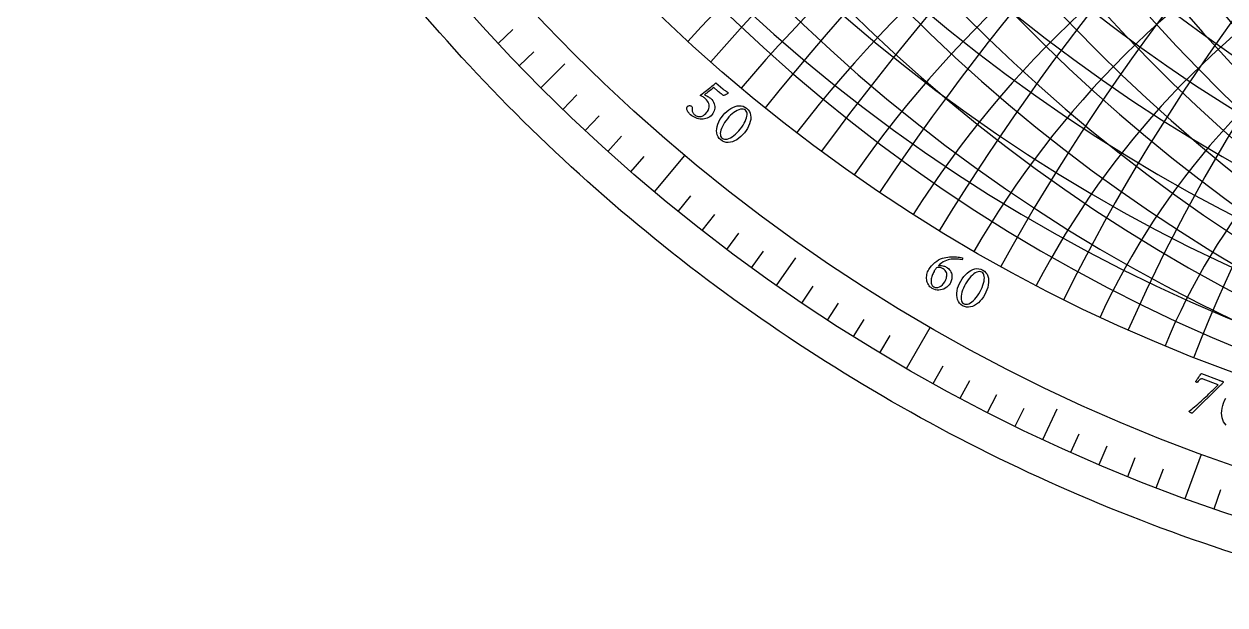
# Model space of a CAD drawing. Header units: millimetres. Extents: x -78 to 78, y -78 to 100.
# Drawn here: x -76.4 to -24.4, y -76.4 to -51.3 of the extents above; entities that cross this region are included whole.
import ezdxf

# ---------------------------------------------------------------- set-up
doc = ezdxf.new("R2010")
doc.units = ezdxf.units.MM
for name, color, linetype in [('CUT_OUTER', 1, 'Continuous'), ('ENGRAVE', 7, 'Continuous'), ('ENGRAVE_FINE', 8, 'Continuous'), ('TEXT', 5, 'Continuous')]:
    doc.layers.add(name, color=color, linetype=linetype)

msp = doc.modelspace()

# ---------------------------------------------------------------- linework, layer by layer
at = {"layer": 'CUT_OUTER'}
msp.add_lwpolyline([(-24.0123, -74.2119), (-24.4672, -74.0632), (-24.9212, -73.9117), (-25.3742, -73.7574), (-25.8263, -73.6003), (-26.2774, -73.4404), (-26.7275, -73.2778), (-27.1767, -73.1124), (-27.6248, -72.9443), (-28.0718, -72.7734), (-28.5178, -72.5998), (-28.9627, -72.4235), (-29.4066, -72.2444), (-29.8493, -72.0626), (-30.2909, -71.8781), (-30.7314, -71.6909), (-31.1707, -71.501), (-31.6088, -71.3084), (-32.0458, -71.1131), (-32.4815, -70.9151), (-32.916, -70.7145), (-33.3493, -70.5112), (-33.7813, -70.3052), (-34.2121, -70.0966), (-34.6415, -69.8854), (-35.0697, -69.6715), (-35.4965, -69.455), (-35.922, -69.2359), (-36.3462, -69.0142), (-36.7689, -68.7899), (-37.1903, -68.563), (-37.6103, -68.3335), (-38.0289, -68.1014), (-38.4461, -67.8668), (-38.8618, -67.6296), (-39.276, -67.3899), (-39.6888, -67.1476), (-40.1, -66.9028), (-40.5098, -66.6555), (-40.918, -66.4057), (-41.3247, -66.1534), (-41.7298, -65.8986), (-42.1334, -65.6413), (-42.5353, -65.3815), (-42.9357, -65.1193), (-43.3345, -64.8546), (-43.7316, -64.5875), (-44.1271, -64.318), (-44.5209, -64.046), (-44.913, -63.7716), (-45.3035, -63.4948), (-45.6922, -63.2157), (-46.0793, -62.9341), (-46.4645, -62.6502), (-46.8481, -62.3639), (-47.2299, -62.0753), (-47.6099, -61.7843), (-47.9881, -61.491), (-48.3645, -61.1954), (-48.739, -60.8975), (-49.1118, -60.5973), (-49.4827, -60.2948), (-49.8517, -59.9901), (-50.2189, -59.683), (-50.5841, -59.3738), (-50.9475, -59.0623), (-51.3089, -58.7486), (-51.6684, -58.4326), (-52.026, -58.1145), (-52.3816, -57.7942), (-52.7352, -57.4717), (-53.0869, -57.147), (-53.4365, -56.8202), (-53.7842, -56.4913), (-54.1298, -56.1602), (-54.4733, -55.827), (-54.8149, -55.4917), (-55.1543, -55.1543), (-55.4917, -54.8149), (-55.827, -54.4733), (-56.1602, -54.1298), (-56.4913, -53.7842), (-56.8202, -53.4365), (-57.147, -53.0869), (-57.4717, -52.7352), (-57.7942, -52.3816), (-58.1145, -52.026), (-58.4326, -51.6684), (-58.7486, -51.3089), (-59.0623, -50.9475)], dxfattribs=at)
at = {"layer": 'ENGRAVE'}
for points in [[(-54.0512, -54.0512), (-53.0171, -53.0171)], [(-49.1347, -58.5564), (-47.8186, -56.988)], [(-43.8442, -62.616), (-43.0053, -61.418)], [(-38.22, -66.199), (-37.1963, -64.4258)], [(-32.3049, -69.2782), (-31.6869, -67.9527)], [(-26.144, -71.8301), (-25.4437, -69.9061)]]:
    msp.add_lwpolyline(points, dxfattribs=at)
for radius in [76.44, 76.44, 74.3925, 70.59, 70.59, 70.59]:
    msp.add_circle((0, 0), radius, dxfattribs=at)
for centre, radius, start, end in [((12.4469, 0), 71.679, 100, 260), ((25.6927, 0), 75.1203, 110, 250), ((40.7552, 0), 81.5103, 120, 240), ((59.232, 0), 92.1487, 130, 230), ((84.1259, 0), 109.8185, 140, 220), ((0, -92.1487), 59.232, 40, 140), ((0, -81.5103), 40.7552, 30, 150)]:
    msp.add_arc(centre, radius, start, end, dxfattribs=at)
at = {"layer": 'ENGRAVE_FINE'}
for points in [[(-55.9047, -52.132), (-55.2629, -51.5335)], [(-54.9863, -53.0997), (-54.3551, -52.4901)], [(-53.0997, -54.9863), (-52.4901, -54.3551)], [(-52.132, -55.9047), (-51.5335, -55.2629)], [(-51.1483, -56.806), (-50.5612, -56.1539)], [(-50.1492, -57.69), (-49.5735, -57.0277)], [(-48.1053, -59.405), (-47.553, -58.7231)], [(-47.0612, -60.2355), (-46.5209, -59.5441)], [(-46.0027, -61.0477), (-45.4746, -60.3469)], [(-44.9303, -61.8413), (-44.4145, -61.1313)], [(-42.7447, -63.3716), (-42.254, -62.6442)], [(-41.6322, -64.108), (-41.1543, -63.372)], [(-40.507, -64.8248), (-40.042, -64.0806)], [(-39.3695, -65.5219), (-38.9176, -64.7697)], [(-37.0588, -66.8559), (-36.6334, -66.0885)], [(-35.8864, -67.4925), (-35.4744, -66.7177)], [(-34.703, -68.1085), (-34.3047, -67.3267)], [(-33.5091, -68.7038), (-33.1244, -67.9151)], [(-31.0909, -69.8314), (-30.734, -69.0298)], [(-29.8675, -70.3634), (-29.5246, -69.5556)], [(-28.6349, -70.8739), (-28.3062, -70.0603)], [(-27.3936, -71.3629), (-27.0792, -70.5437)], [(-24.8864, -72.2754), (-24.6007, -71.4457)]]:
    msp.add_lwpolyline(points, dxfattribs=at)
for centre, radius, start, end in [((3.082, 0), 70.6573, 92.499999, 267.500001), ((6.1758, 0), 70.8596, 95, 265), ((9.2933, 0), 71.1991, 97.5, 262.5), ((15.6494, 0), 72.3039, 102.5, 257.5), ((18.9145, 0), 73.0801, 105, 255), ((22.2569, 0), 74.0157, 107.5, 252.5), ((29.2393, 0), 76.4061, 112.5, 247.5), ((32.9167, 0), 77.8874, 115, 245), ((36.7468, 0), 79.5819, 117.5, 242.5), ((44.9708, 0), 83.6978, 122.5, 237.5), ((49.4277, 0), 86.1745, 125, 235), ((54.1656, 0), 88.9767, 127.5, 232.5), ((64.6838, 0), 95.7442, 132.5, 227.5), ((70.59, 0), 99.8293, 135, 225), ((77.0355, 0), 104.4864, 137.5, 222.5), ((-2.8246, -1.2331), 70.6573, 296.083333, 111.083334), ((-5.66, -2.4708), 70.8596, 298.583333, 108.583334), ((-8.5172, -3.7181), 71.1991, 301.083333, 106.083334), ((-11.4073, -4.9798), 71.679, 303.583333, 103.583333), ((-14.3424, -6.2611), 72.3039, 306.083333, 101.083333), ((-17.3348, -7.5674), 73.0801, 308.583333, 98.583333), ((-20.398, -8.9046), 74.0157, 311.083333, 96.083333), ((2.8246, 1.2331), 70.6573, 116.083333, 291.083334), ((5.66, 2.4708), 70.8596, 118.583333, 288.583334), ((8.5172, 3.7181), 71.1991, 121.083333, 286.083334), ((11.4073, 4.9798), 71.679, 123.583333, 283.583333), ((14.3424, 6.2611), 72.3039, 126.083333, 281.083333), ((17.3348, 7.5674), 73.0801, 128.583333, 278.583333), ((20.398, 8.9046), 74.0157, 131.083333, 276.083333), ((23.5468, 10.2792), 75.1203, 133.583333, 273.583333), ((26.7972, 11.6981), 76.4061, 136.083333, 271.083333), ((30.1674, 13.1694), 77.8874, 138.583333, 268.583333), ((33.6777, 14.7018), 79.5819, 141.083333, 266.083333), ((37.3513, 16.3054), 81.5103, 143.583333, 263.583333), ((41.2148, 17.992), 83.6978, 146.083333, 261.083333), ((45.2994, 19.7751), 86.1745, 148.583333, 258.583333), ((49.6417, 21.6707), 88.9767, 151.083333, 256.083333), ((54.2849, 23.6977), 92.1487, 153.583333, 253.583333), ((59.2814, 25.8789), 95.7442, 156.083333, 251.083333), ((64.6943, 28.2418), 99.8293, 158.583333, 248.583333), ((70.6014, 30.8205), 104.4864, 161.083333, 246.083333), ((77.0996, 33.6573), 109.8185, 163.583333, 243.583333), ((84.3112, 36.8055), 115.9568, 166.083333, 241.083333), ((92.393, 40.3335), 123.0699, 168.583333, 238.583333), ((101.5497, 44.3308), 131.3792, 171.083333, 236.083333), ((112.0538, 48.9163), 141.18, 173.583333, 233.583333), ((124.2765, 54.252), 152.8754, 176.083333, 231.083333), ((138.7373, 60.5648), 167.0302, 178.583333, 228.583333), ((-23.5468, -10.2792), 75.1203, 313.583333, 93.583333), ((-26.7972, -11.6981), 76.4061, 316.083333, 91.083333), ((156.1858, 68.1818), 184.4606, 181.083333, 226.083333), ((177.746, 77.5938), 206.3914, 183.583333, 223.583333), ((205.184, 89.5716), 234.7477, 186.083333, 221.083333), ((241.4423, 105.3999), 272.7388, 188.583333, 218.583333), ((291.817, 127.3906), 326.1418, 191.083333, 216.083333), ((366.8994, 160.1673), 406.5116, 193.583333, 213.583333), ((491.4017, 214.5179), 540.811, 196.083333, 211.083333), ((739.4588, 322.8055), 809.9294, 198.5833333, 208.5833333), ((1481.7422, 646.844), 1618.3171, 201.0833333, 206.0833333), ((-1481.7422, -646.844), 1618.3171, 21.0833333, 26.0833333), ((-739.4588, -322.8055), 809.9294, 18.5833333, 28.5833333), ((-491.4017, -214.5179), 540.811, 16.083333, 31.083333), ((-366.8994, -160.1673), 406.5116, 13.583333, 33.583333), ((-291.817, -127.3906), 326.1418, 11.083333, 36.083333), ((-241.4423, -105.3999), 272.7388, 8.583333, 38.583333), ((-205.184, -89.5716), 234.7477, 6.083333, 41.083333), ((-177.746, -77.5938), 206.3914, 3.583333, 43.583333), ((-156.1858, -68.1818), 184.4606, 1.083333, 46.083333), ((-138.7373, -60.5648), 167.0302, 358.583333, 48.583333), ((-124.2765, -54.252), 152.8754, 356.083333, 51.083333), ((-112.0538, -48.9163), 141.18, 353.583333, 53.583333), ((-101.5497, -44.3308), 131.3792, 351.083333, 56.083333), ((-92.393, -40.3335), 123.0699, 348.583333, 58.583333), ((-84.3112, -36.8055), 115.9568, 346.083333, 61.083333), ((-77.0996, -33.6573), 109.8185, 343.583333, 63.583333), ((-70.6014, -30.8205), 104.4864, 341.083333, 66.083333), ((-64.6943, -28.2418), 99.8293, 338.583333, 68.583333), ((-59.2814, -25.8789), 95.7442, 336.083333, 71.083333), ((-54.2849, -23.6977), 92.1487, 333.583333, 73.583333), ((-49.6417, -21.6707), 88.9767, 331.083333, 76.083333), ((-45.2994, -19.7751), 86.1745, 328.583333, 78.583333), ((-41.2148, -17.992), 83.6978, 326.083333, 81.083333), ((-37.3513, -16.3054), 81.5103, 323.583333, 83.583333), ((-33.6777, -14.7018), 79.5819, 321.083333, 86.083333), ((-30.1674, -13.1694), 77.8874, 318.583333, 88.583333), ((66.8258, -153.0797), 151.3807, 88.583333, 138.583333), ((61.1628, -140.1071), 135.6021, 86.083333, 141.083333), ((56.4836, -129.3885), 122.2655, 83.583333, 143.583333), ((52.5625, -120.4063), 110.8041, 81.083333, 146.083333), ((49.2381, -112.791), 100.813, 78.583333, 148.583333), ((46.3923, -106.2719), 91.9947, 76.083333, 151.083333), ((43.9365, -100.6464), 84.1259, 73.583333, 153.583333), ((41.8032, -95.7596), 77.0355, 71.083333, 156.083333), ((39.94, -91.4915), 70.59, 68.583333, 158.583333), ((0, -95.7442), 64.6838, 42.5, 137.5), ((0, -88.9767), 54.1656, 37.5, 142.5), ((0, -86.1745), 49.4277, 35, 145), ((0, -83.6978), 44.9708, 32.5, 147.5), ((0, -79.5819), 36.7468, 27.5, 152.5), ((0, -77.8874), 32.9167, 25, 155), ((0, -76.4061), 29.2393, 22.5, 157.5)]:
    msp.add_arc(centre, radius, start, end, dxfattribs=at)
at = {"layer": 'TEXT'}
for points in [[(-46.7075, -54.5067), (-46.6512, -54.5609), (-46.6054, -54.6181), (-46.5702, -54.6782), (-46.5454, -54.7413), (-46.53, -54.8057), (-46.5224, -54.8695), (-46.5229, -54.9327), (-46.5313, -54.9954), (-46.5469, -55.0557), (-46.5689, -55.1117), (-46.5974, -55.1633), (-46.6323, -55.2107), (-46.6796, -55.2608), (-46.7305, -55.3035), (-46.785, -55.3386), (-46.8433, -55.3663), (-46.9038, -55.3871), (-46.9655, -55.4013), (-47.0282, -55.4091), (-47.092, -55.4104), (-47.1559, -55.4056), (-47.2191, -55.3952), (-47.2815, -55.3791), (-47.343, -55.3574), (-47.4028, -55.3307), (-47.4596, -55.2993), (-47.5135, -55.2635), (-47.5644, -55.2231), (-47.5855, -55.2037), (-47.6078, -55.1806), (-47.6315, -55.1538), (-47.6564, -55.1233), (-47.6804, -55.0908), (-47.7014, -55.0578), (-47.7195, -55.0243), (-47.7345, -54.9904), (-47.7356, -54.9819), (-47.736, -54.9704), (-47.7356, -54.9559), (-47.7343, -54.9383), (-47.7316, -54.9199), (-47.7264, -54.9032), (-47.7188, -54.888), (-47.7089, -54.8745), (-47.6888, -54.8547), (-47.6671, -54.8399), (-47.644, -54.8301), (-47.6194, -54.8254), (-47.5951, -54.8253), (-47.5728, -54.8294), (-47.5526, -54.8378), (-47.5345, -54.8505), (-47.516, -54.8701), (-47.5034, -54.8918), (-47.4967, -54.9158), (-47.4957, -54.9418), (-47.4972, -54.9686), (-47.4978, -54.9945), (-47.4974, -55.0196), (-47.496, -55.044), (-47.4922, -55.0713), (-47.4849, -55.0977), (-47.4742, -55.1231), (-47.46, -55.1475), (-47.4436, -55.1706), (-47.426, -55.1922), (-47.4072, -55.2121), (-47.3873, -55.2304), (-47.3576, -55.2525), (-47.3245, -55.2709), (-47.2878, -55.2854), (-47.2478, -55.2961), (-47.2049, -55.3015), (-47.16, -55.2997), (-47.1131, -55.2909), (-47.0641, -55.275), (-47.014, -55.2504), (-46.9636, -55.2157), (-46.913, -55.1708), (-46.862, -55.1158), (-46.8355, -55.0804), (-46.8126, -55.0408), (-46.7932, -54.9971), (-46.7774, -54.9491), (-46.767, -54.8983), (-46.7638, -54.8459), (-46.7678, -54.7921), (-46.7789, -54.7367), (-46.7994, -54.6811), (-46.8313, -54.6265), (-46.8747, -54.5729), (-46.9295, -54.5203), (-46.9484, -54.5051), (-46.9714, -54.4884), (-46.9982, -54.4705), (-47.029, -54.4512), (-47.06, -54.4332), (-47.0873, -54.419), (-47.111, -54.4086), (-47.1311, -54.4021), (-47.1337, -54.3988), (-47.1351, -54.3944), (-47.1353, -54.389), (-47.1344, -54.3824), (-47.1325, -54.3756), (-47.1298, -54.3691), (-47.1264, -54.3631), (-47.1222, -54.3576), (-47.0598, -54.3091), (-46.9974, -54.2606), (-46.935, -54.2121), (-46.8727, -54.1636), (-46.8115, -54.1158), (-46.7524, -54.0697), (-46.6954, -54.0252), (-46.6406, -53.9824), (-46.5895, -53.9422), (-46.5436, -53.9056), (-46.5029, -53.8727), (-46.4674, -53.8434), (-46.1647, -54.1032), (-46.1432, -54.121), (-46.1211, -54.1385), (-46.0982, -54.1557), (-46.0746, -54.1726), (-46.0514, -54.1884), (-46.03, -54.2025), (-46.0104, -54.215), (-45.9925, -54.2257), (-45.9775, -54.2343), (-45.9669, -54.2404), (-45.9605, -54.2441), (-45.9583, -54.2454), (-45.9559, -54.2528), (-45.9536, -54.2596), (-45.9514, -54.2657), (-45.9495, -54.2713), (-45.9483, -54.2765), (-45.9485, -54.2814), (-45.95, -54.2861), (-45.953, -54.2905), (-45.9573, -54.2946), (-45.9646, -54.3005), (-45.9751, -54.3081), (-45.9886, -54.3176), (-46.0044, -54.3279), (-46.0215, -54.3382), (-46.04, -54.3485), (-46.0599, -54.3588), (-46.0803, -54.3682), (-46.1005, -54.3761), (-46.1204, -54.3823), (-46.1401, -54.3868), (-46.1641, -54.3701), (-46.1903, -54.3516), (-46.2186, -54.3312), (-46.249, -54.309), (-46.2815, -54.2846), (-46.3162, -54.2573), (-46.3531, -54.2272), (-46.3921, -54.1942), (-46.565, -54.0458), (-46.6151, -54.0848), (-46.6653, -54.1244), (-46.7158, -54.1644), (-46.7666, -54.205), (-46.817, -54.2451), (-46.8665, -54.2839), (-46.9151, -54.3214), (-46.9629, -54.3576), (-46.933, -54.3691), (-46.9003, -54.3841), (-46.8649, -54.4026), (-46.8268, -54.4246), (-46.7897, -54.4476), (-46.7575, -54.4689), (-46.73, -54.4886), (-46.7075, -54.5067)], [(-45.1386, -54.9403), (-45.0724, -55.0044), (-45.0215, -55.0754), (-44.9858, -55.1535), (-44.9653, -55.2385), (-44.9587, -55.3285), (-44.9644, -55.4213), (-44.9826, -55.5168), (-45.0132, -55.6152), (-45.0548, -55.7142), (-45.106, -55.8115), (-45.1668, -55.9072), (-45.2373, -56.0012), (-45.3144, -56.0898), (-45.3955, -56.1691), (-45.4804, -56.2392), (-45.5692, -56.3), (-45.6601, -56.3497), (-45.7509, -56.3867), (-45.8418, -56.4109), (-45.9327, -56.4224), (-46.0216, -56.4191), (-46.1064, -56.3993), (-46.1872, -56.3629), (-46.2639, -56.3099), (-46.3289, -56.2465), (-46.3791, -56.1752), (-46.4146, -56.0962), (-46.4352, -56.0095), (-46.4422, -55.9177), (-46.4366, -55.8234), (-46.4185, -55.7266), (-46.3878, -55.6274), (-46.3459, -55.5281), (-46.294, -55.4309), (-46.2321, -55.3358), (-46.1603, -55.2429), (-46.0817, -55.1556), (-45.9994, -55.0776), (-45.9135, -55.0088), (-45.824, -54.9491), (-45.7329, -54.9004), (-45.6421, -54.8645), (-45.5517, -54.8413), (-45.4616, -54.8308), (-45.374, -54.8345), (-45.291, -54.854), (-45.2125, -54.8893), (-45.1386, -54.9403)], [(-45.1923, -55.0275), (-45.2389, -54.9977), (-45.2908, -54.9807), (-45.348, -54.9763), (-45.4105, -54.9846), (-45.4768, -55.0042), (-45.5453, -55.0336), (-45.6159, -55.0729), (-45.6887, -55.1221), (-45.7619, -55.1799), (-45.8341, -55.245), (-45.9051, -55.3174), (-45.975, -55.3972), (-46.0398, -55.4797), (-46.0975, -55.5624), (-46.148, -55.6454), (-46.1913, -55.7285), (-46.2266, -55.8097), (-46.2529, -55.8865), (-46.2704, -55.959), (-46.279, -56.0273), (-46.2776, -56.0891), (-46.2653, -56.1426), (-46.2422, -56.1877), (-46.2082, -56.2243), (-46.1577, -56.2569), (-46.1026, -56.2754), (-46.0429, -56.2799), (-45.9786, -56.2703), (-45.9112, -56.2486), (-45.8419, -56.2164), (-45.7709, -56.1738), (-45.6981, -56.1209), (-45.6252, -56.0597), (-45.5539, -55.9922), (-45.484, -55.9184), (-45.4157, -55.8385), (-45.3511, -55.7547), (-45.2941, -55.6717), (-45.2447, -55.5896), (-45.203, -55.5084), (-45.1694, -55.4296), (-45.1446, -55.3551), (-45.1285, -55.2848), (-45.1211, -55.2187), (-45.1234, -55.1588), (-45.1359, -55.1069), (-45.1589, -55.0632), (-45.1923, -55.0275)], [(-36.4944, -61.812), (-36.4371, -61.8497), (-36.3882, -61.8901), (-36.3476, -61.9334), (-36.3154, -61.9794), (-36.2903, -62.0273), (-36.2712, -62.0759), (-36.2583, -62.1252), (-36.2513, -62.1752), (-36.2494, -62.225), (-36.2515, -62.2737), (-36.2576, -62.3213), (-36.2677, -62.3678), (-36.2806, -62.412), (-36.295, -62.4526), (-36.311, -62.4896), (-36.3286, -62.5231), (-36.3702, -62.5854), (-36.4186, -62.6407), (-36.4738, -62.689), (-36.5357, -62.7303), (-36.6022, -62.7637), (-36.6711, -62.7883), (-36.7424, -62.8042), (-36.8159, -62.8113), (-36.8899, -62.8087), (-36.9623, -62.7952), (-37.0332, -62.7709), (-37.1024, -62.7359), (-37.1531, -62.7019), (-37.1977, -62.6634), (-37.2361, -62.6206), (-37.2684, -62.5735), (-37.2949, -62.5231), (-37.3158, -62.4709), (-37.3313, -62.4169), (-37.3412, -62.3609), (-37.346, -62.304), (-37.3458, -62.2469), (-37.3408, -62.1896), (-37.3309, -62.1322), (-37.3166, -62.0759), (-37.2982, -62.0223), (-37.2759, -61.9713), (-37.2496, -61.9229), (-37.1922, -61.8358), (-37.1291, -61.7553), (-37.0602, -61.6816), (-36.9857, -61.6146), (-36.9066, -61.5555), (-36.824, -61.5054), (-36.7381, -61.4643), (-36.6486, -61.4321), (-36.5783, -61.4129), (-36.506, -61.3973), (-36.4316, -61.3854), (-36.3553, -61.377), (-36.2784, -61.3719), (-36.2027, -61.3698), (-36.1279, -61.3708), (-36.0542, -61.3747), (-35.9831, -61.3814), (-35.9164, -61.391), (-35.8538, -61.4032), (-35.7956, -61.4182), (-35.789, -61.4244), (-35.7859, -61.4333), (-35.7864, -61.4447), (-35.7904, -61.4588), (-35.7958, -61.473), (-35.8008, -61.4849), (-35.8051, -61.4945), (-35.809, -61.5018), (-35.8552, -61.4928), (-35.9053, -61.4847), (-35.9595, -61.4775), (-36.0176, -61.4713), (-36.0789, -61.4672), (-36.1424, -61.4666), (-36.2083, -61.4695), (-36.2765, -61.4759), (-36.3461, -61.4871), (-36.4161, -61.5043), (-36.4866, -61.5276), (-36.5575, -61.5569), (-36.6281, -61.5935), (-36.6978, -61.6386), (-36.7666, -61.6923), (-36.8344, -61.7544), (-36.7879, -61.7496), (-36.7414, -61.7488), (-36.6948, -61.7518), (-36.648, -61.7587), (-36.6034, -61.7687), (-36.5629, -61.781), (-36.5265, -61.7954), (-36.4944, -61.812)], [(-36.9158, -61.847), (-36.9297, -61.8652), (-36.9434, -61.8838), (-36.9571, -61.9029), (-36.9707, -61.9225), (-36.984, -61.9425), (-36.997, -61.9626), (-37.0098, -61.9829), (-37.0222, -62.0034), (-37.0452, -62.0444), (-37.0667, -62.0876), (-37.0866, -62.1329), (-37.1049, -62.1804), (-37.1208, -62.229), (-37.1336, -62.2774), (-37.1431, -62.3256), (-37.1494, -62.3737), (-37.152, -62.4207), (-37.1502, -62.4655), (-37.144, -62.5082), (-37.1334, -62.5488), (-37.1178, -62.5861), (-37.0965, -62.6186), (-37.0696, -62.6465), (-37.037, -62.6698), (-36.9783, -62.6955), (-36.9169, -62.7047), (-36.8528, -62.6974), (-36.7861, -62.6737), (-36.7207, -62.6356), (-36.6606, -62.5855), (-36.6058, -62.5233), (-36.5562, -62.4491), (-36.5288, -62.3978), (-36.5062, -62.3461), (-36.4884, -62.2941), (-36.4755, -62.2416), (-36.4684, -62.1898), (-36.4682, -62.1397), (-36.4749, -62.0913), (-36.4884, -62.0445), (-36.5098, -62.0005), (-36.5402, -61.96), (-36.5797, -61.9232), (-36.6282, -61.89), (-36.6548, -61.8756), (-36.6839, -61.8624), (-36.7155, -61.8503), (-36.7496, -61.8393), (-36.7866, -61.832), (-36.8265, -61.8309), (-36.8696, -61.8359), (-36.9158, -61.847)], [(-34.9126, -61.9438), (-34.8363, -61.9955), (-34.7738, -62.0566), (-34.7251, -62.1273), (-34.6901, -62.2075), (-34.668, -62.2949), (-34.6575, -62.3873), (-34.6588, -62.4846), (-34.6719, -62.5868), (-34.6957, -62.6915), (-34.7292, -62.7962), (-34.7725, -62.901), (-34.8255, -63.0058), (-34.8861, -63.1064), (-34.9522, -63.1986), (-35.0236, -63.2824), (-35.1006, -63.3577), (-35.1814, -63.4224), (-35.2644, -63.4746), (-35.3497, -63.5143), (-35.4372, -63.5413), (-35.5253, -63.5535), (-35.6123, -63.5487), (-35.6982, -63.5269), (-35.7829, -63.488), (-35.8579, -63.4369), (-35.9198, -63.3755), (-35.9684, -63.3038), (-36.0038, -63.222), (-36.0266, -63.1328), (-36.0375, -63.0389), (-36.0364, -62.9405), (-36.0235, -62.8375), (-35.9995, -62.7324), (-35.9652, -62.6277), (-35.9208, -62.5233), (-35.8662, -62.4193), (-35.8039, -62.3197), (-35.7364, -62.2285), (-35.6638, -62.1458), (-35.586, -62.0716), (-35.5047, -62.0078), (-35.4216, -61.9567), (-35.3366, -61.9181), (-35.2497, -61.8921), (-35.1627, -61.8806), (-35.0776, -61.8854), (-34.9942, -61.9064), (-34.9126, -61.9438)], [(-34.9503, -62.039), (-35.0013, -62.0178), (-35.0554, -62.0101), (-35.1125, -62.0157), (-35.1727, -62.0348), (-35.2346, -62.0655), (-35.2969, -62.1064), (-35.3596, -62.1574), (-35.4227, -62.2184), (-35.4848, -62.288), (-35.5446, -62.3647), (-35.6019, -62.4484), (-35.6569, -62.5391), (-35.7064, -62.6316), (-35.7488, -62.7231), (-35.7842, -62.8135), (-35.8124, -62.9029), (-35.833, -62.989), (-35.8457, -63.0692), (-35.8503, -63.1437), (-35.8468, -63.2123), (-35.8348, -63.273), (-35.8134, -63.3236), (-35.7828, -63.3639), (-35.743, -63.3941), (-35.6876, -63.4174), (-35.6301, -63.4261), (-35.5705, -63.4202), (-35.5089, -63.3996), (-35.4462, -63.3664), (-35.3836, -63.3227), (-35.3211, -63.2685), (-35.2586, -63.2037), (-35.1974, -63.1307), (-35.1389, -63.0519), (-35.0829, -62.9671), (-35.0295, -62.8765), (-34.9804, -62.7828), (-34.9387, -62.6912), (-34.9043, -62.6018), (-34.8773, -62.5145), (-34.8579, -62.4311), (-34.8464, -62.3534), (-34.8428, -62.2814), (-34.847, -62.215), (-34.8596, -62.1564), (-34.881, -62.1075), (-34.9112, -62.0684), (-34.9503, -62.039)], [(-24.6756, -66.7102), (-24.6503, -66.7192), (-24.6239, -66.7282), (-24.5963, -66.7369), (-24.5676, -66.7455), (-24.5413, -66.7533), (-24.521, -66.7593), (-24.5067, -66.7637), (-24.4985, -66.7664), (-24.4922, -66.7704), (-24.489, -66.7767), (-24.4888, -66.7852), (-24.4916, -66.796), (-24.4984, -66.8099), (-24.509, -66.8252), (-24.5235, -66.842), (-24.5418, -66.8601), (-24.5623, -66.8793), (-24.5835, -66.8992), (-24.6053, -66.9198), (-24.6277, -66.9411), (-25.8453, -68.1378), (-25.8513, -68.1395), (-25.8582, -68.1397), (-25.866, -68.1384), (-25.8749, -68.1356), (-25.8899, -68.1288), (-25.906, -68.1196), (-25.923, -68.108), (-25.941, -68.0939), (-25.9567, -68.0793), (-25.9669, -68.0663), (-25.9716, -68.0548), (-25.9709, -68.0448), (-25.9168, -68.0051), (-25.8592, -67.9607), (-25.7979, -67.9116), (-25.7331, -67.8578), (-25.6659, -67.8008), (-25.5975, -67.7419), (-25.528, -67.6812), (-25.4573, -67.6186), (-25.3866, -67.5552), (-25.3174, -67.4921), (-25.2494, -67.4292), (-25.1827, -67.3665), (-25.1184, -67.3052), (-25.0574, -67.2467), (-24.9997, -67.1908), (-24.9453, -67.1377), (-24.8952, -67.0884), (-24.8505, -67.0444), (-24.811, -67.0055), (-24.7768, -66.9717), (-24.7492, -66.9445), (-24.7295, -66.925), (-24.7177, -66.9133), (-24.7138, -66.9094), (-25.359, -66.6675), (-25.3955, -66.657), (-25.4297, -66.6542), (-25.4616, -66.6589), (-25.4913, -66.6714), (-25.5205, -66.6913), (-25.5511, -66.7186), (-25.583, -66.7534), (-25.6163, -66.7955), (-25.6219, -66.8013), (-25.63, -66.8038), (-25.6405, -66.8032), (-25.6536, -66.7993), (-25.658, -66.7972), (-25.6632, -66.7941), (-25.6693, -66.7899), (-25.6763, -66.7845), (-25.6832, -66.7789), (-25.6889, -66.7736), (-25.6935, -66.7689), (-25.697, -66.7645), (-25.66, -66.7181), (-25.6233, -66.6709), (-25.587, -66.6231), (-25.5509, -66.5746), (-25.5173, -66.5283), (-25.4881, -66.4874), (-25.4634, -66.4517), (-25.4431, -66.4212)]]:
    msp.add_lwpolyline(points, close=True, dxfattribs=at)
msp.add_lwpolyline([(-24.369, -68.6501), (-24.4294, -68.5879), (-24.4785, -68.5135), (-24.5164, -68.4296), (-24.5434, -68.3391), (-24.5595, -68.242), (-24.5646, -68.1383), (-24.5592, -68.0306), (-24.5437, -67.9215), (-24.518, -67.811), (-24.4823, -67.6991), (-24.4383, -67.5902), (-24.3876, -67.4887)], dxfattribs=at)

doc.saveas('drawing.dxf')
